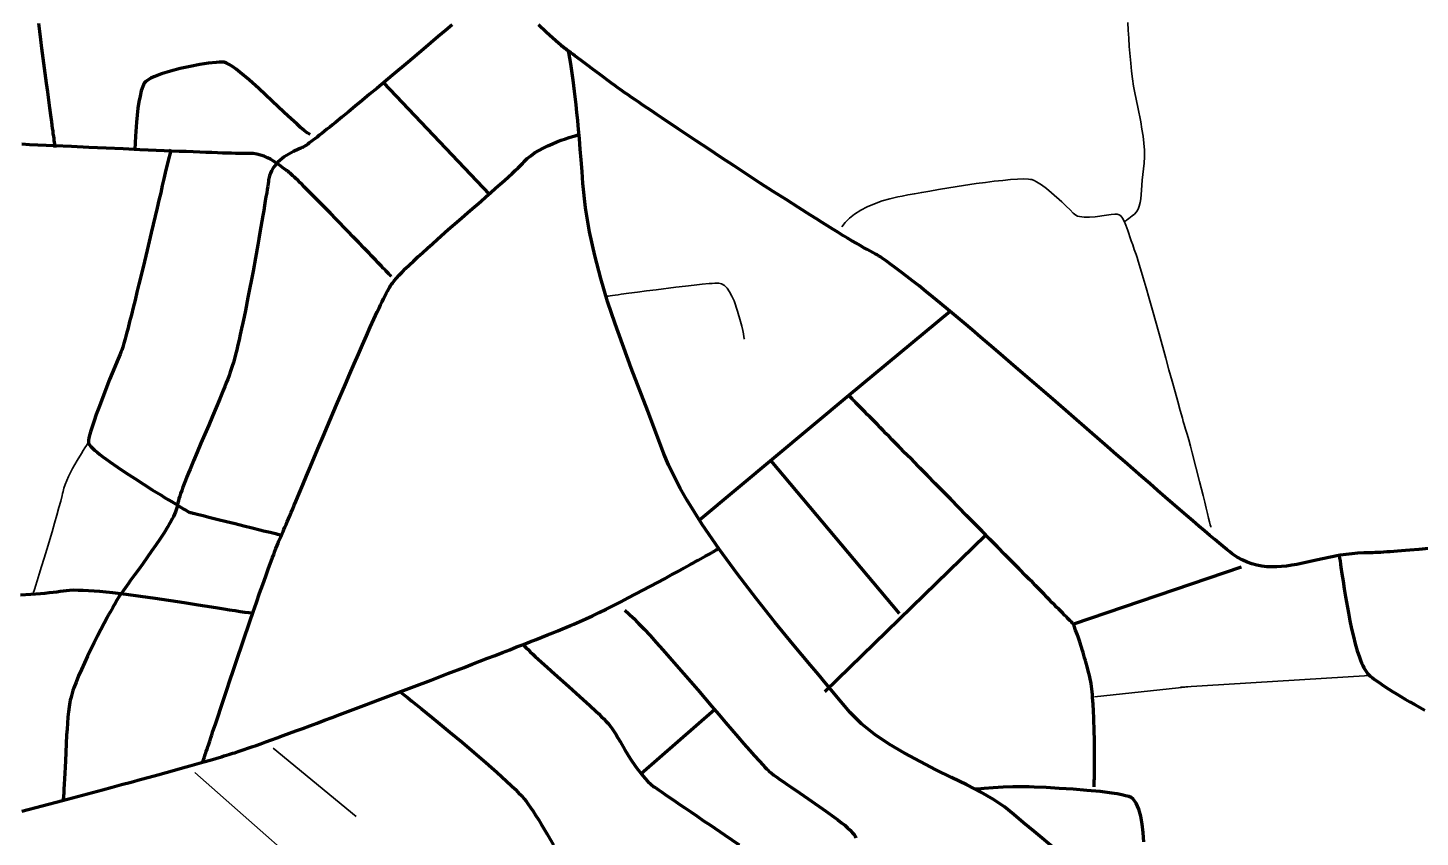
# Model space of a CAD drawing. Header units: inches. Extents: x 23 to 178, y 8 to 179.
# Drawn here: x 92.59 to 115.02, y 111.76 to 124.79 of the extents above; entities that cross this region are included whole.
import ezdxf

# ---------------------------------------------------------------- set-up
doc = ezdxf.new("R2010")
doc.units = ezdxf.units.IN
doc.header["$MEASUREMENT"] = 0
for name, color, linetype in [('Routes 2', 7, 'Continuous'), ('Routes 3', 7, 'Continuous'), ('Routes 4', 7, 'Continuous')]:
    doc.layers.add(name, color=color, linetype=linetype)

msp = doc.modelspace()

# ---------------------------------------------------------------- linework, layer by layer
at = {"layer": 'Routes 2', "color": 7, "lineweight": 106, "true_color": 0xffffff}
for points in [[(109.164, 111.549), (108.8, 111.852), (108.631, 111.994), (108.474, 112.127), (108.324, 112.25), (108.146, 112.369), (107.941, 112.487), (107.714, 112.604), (107.472, 112.724), (107.219, 112.847), (106.71, 113.112), (106.464, 113.258), (106.232, 113.415), (106.02, 113.585), (105.833, 113.771), (105.75, 113.87), (105.659, 113.98), (105.557, 114.103), (105.445, 114.236), (105.324, 114.38), (105.195, 114.533), (104.918, 114.864), (104.624, 115.223), (104.321, 115.603), (104.019, 115.996), (103.727, 116.396), (103.453, 116.797), (103.207, 117.191), (103.098, 117.383), (102.999, 117.571), (102.911, 117.754), (102.836, 117.931), (102.578, 118.618), (102.309, 119.314), (102.049, 120.025), (101.928, 120.388), (101.818, 120.755), (101.72, 121.128), (101.638, 121.507), (101.574, 121.893), (101.531, 122.286), (101.517, 122.481), (101.502, 122.666), (101.488, 122.84), (101.474, 123.003), (101.461, 123.156), (101.447, 123.298), (101.434, 123.43), (101.421, 123.553), (101.396, 123.77), (101.374, 123.951), (101.353, 124.099), (101.336, 124.215), (101.321, 124.302), (101.311, 124.362), (101.304, 124.396), (101.301, 124.408), (101.291, 124.416), (101.26, 124.442), (101.208, 124.485), (101.137, 124.546), (101.047, 124.626), (100.939, 124.723), (100.815, 124.839)], [(115.157, 116.408), (115.001, 116.394), (114.854, 116.382), (114.785, 116.376), (114.719, 116.37), (114.656, 116.365), (114.595, 116.361), (114.537, 116.357), (114.482, 116.353), (114.431, 116.349), (114.382, 116.346), (114.337, 116.344), (114.295, 116.342), (114.257, 116.34), (114.222, 116.338), (114.19, 116.338), (114.162, 116.337), (114.112, 116.337), (114.014, 116.333), (113.919, 116.325), (113.824, 116.314), (113.731, 116.3), (113.55, 116.266), (113.374, 116.227), (113.202, 116.188), (113.035, 116.153), (112.952, 116.138), (112.87, 116.126), (112.789, 116.117), (112.708, 116.112), (112.628, 116.112), (112.548, 116.116), (112.469, 116.125), (112.39, 116.141), (112.311, 116.162), (112.232, 116.191), (112.153, 116.228), (112.074, 116.272), (111.994, 116.325), (111.953, 116.356), (111.93, 116.375), (111.904, 116.395), (111.847, 116.44), (111.783, 116.493), (111.711, 116.553), (111.632, 116.619), (111.547, 116.691), (111.455, 116.77), (111.357, 116.853), (111.254, 116.942), (111.145, 117.036), (111.031, 117.134), (110.913, 117.237), (110.79, 117.343), (110.663, 117.454), (110.533, 117.567), (110.399, 117.684), (110.262, 117.803), (110.123, 117.924), (109.981, 118.048), (109.692, 118.3), (109.397, 118.556), (109.1, 118.814), (108.803, 119.071), (108.508, 119.325), (108.219, 119.573), (108.077, 119.694), (107.938, 119.812), (107.801, 119.928), (107.667, 120.041), (107.537, 120.15), (107.41, 120.256), (107.287, 120.358), (107.169, 120.455), (107.055, 120.548), (106.946, 120.636), (106.843, 120.718), (106.745, 120.795), (106.653, 120.866), (106.567, 120.931), (106.489, 120.989), (106.417, 121.04), (106.352, 121.084), (106.323, 121.104), (106.295, 121.121), (106.27, 121.136), (106.247, 121.15), (106.205, 121.171), (106.16, 121.195), (106.111, 121.222), (106.056, 121.252), (105.997, 121.286), (105.934, 121.323), (105.866, 121.363), (105.794, 121.406), (105.718, 121.451), (105.639, 121.5), (105.557, 121.55), (105.471, 121.604), (105.383, 121.659), (105.292, 121.716), (105.198, 121.775), (105.005, 121.898), (104.804, 122.026), (104.598, 122.158), (104.389, 122.294), (103.967, 122.569), (103.758, 122.707), (103.553, 122.842), (103.353, 122.975), (103.161, 123.103), (103.067, 123.165), (102.977, 123.226), (102.889, 123.285), (102.804, 123.342), (102.722, 123.397), (102.644, 123.45), (102.569, 123.501), (102.498, 123.549), (102.431, 123.595), (102.368, 123.637), (102.31, 123.677), (102.257, 123.714), (102.208, 123.748), (102.165, 123.778), (102.127, 123.805), (102.094, 123.828), (102.068, 123.848), (102.043, 123.866), (101.993, 123.903), (101.794, 124.05), (101.698, 124.121), (101.605, 124.19), (101.518, 124.255), (101.438, 124.315), (101.401, 124.342), (101.367, 124.368), (101.334, 124.392), (101.305, 124.415), (101.278, 124.435), (101.254, 124.453), (101.233, 124.468), (101.216, 124.481), (101.202, 124.492), (101.192, 124.499), (101.186, 124.504), (101.184, 124.506)], [(92.489, 112.181), (92.816, 112.266), (93.143, 112.352), (93.468, 112.439), (93.787, 112.524), (93.943, 112.566), (94.098, 112.608), (94.249, 112.649), (94.397, 112.689), (94.541, 112.728), (94.682, 112.767), (94.818, 112.804), (94.949, 112.841), (95.076, 112.876), (95.197, 112.91), (95.312, 112.942), (95.42, 112.973), (95.523, 113.003), (95.618, 113.03), (95.706, 113.056), (95.747, 113.068), (95.786, 113.08), (95.823, 113.091), (95.858, 113.102), (95.891, 113.112), (95.921, 113.121), (95.95, 113.13), (95.976, 113.139), (96.023, 113.154), (96.074, 113.172), (96.132, 113.192), (96.196, 113.214), (96.266, 113.239), (96.342, 113.266), (96.424, 113.296), (96.511, 113.327), (96.603, 113.361), (96.7, 113.396), (96.802, 113.433), (96.907, 113.472), (97.017, 113.513), (97.13, 113.555), (97.247, 113.598), (97.367, 113.643), (97.489, 113.689), (97.615, 113.736), (97.742, 113.783), (98.003, 113.881), (98.27, 113.982), (98.812, 114.188), (99.083, 114.291), (99.352, 114.394), (99.615, 114.495), (99.744, 114.544), (99.87, 114.593), (99.995, 114.641), (100.116, 114.688), (100.235, 114.734), (100.351, 114.779), (100.463, 114.823), (100.571, 114.865), (100.675, 114.906), (100.775, 114.945), (100.87, 114.983), (100.96, 115.019), (101.045, 115.053), (101.125, 115.085), (101.199, 115.115), (101.267, 115.143), (101.329, 115.168), (101.384, 115.192), (101.433, 115.212), (101.48, 115.233), (101.579, 115.278), (101.684, 115.326), (101.793, 115.378), (101.906, 115.433), (102.021, 115.491), (102.139, 115.551), (102.258, 115.612), (102.497, 115.737), (102.731, 115.862), (102.845, 115.923), (102.955, 115.983), (103.061, 116.041), (103.162, 116.096), (103.257, 116.149), (103.302, 116.174), (103.345, 116.198), (103.387, 116.221), (103.426, 116.243), (103.464, 116.264), (103.499, 116.284), (103.532, 116.303), (103.563, 116.32), (103.591, 116.336), (103.617, 116.35), (103.64, 116.363), (103.66, 116.375), (103.677, 116.385), (103.692, 116.393), (103.703, 116.4), (103.712, 116.404), (103.717, 116.407), (103.718, 116.408)]]:
    msp.add_lwpolyline(points, dxfattribs=at)
at = {"layer": 'Routes 3', "color": 7, "lineweight": 70, "true_color": 0xffffff}
for points in [[(92.756, 124.867), (92.772, 124.738), (92.79, 124.603), (92.808, 124.465), (92.882, 123.901), (92.901, 123.764), (92.918, 123.632), (92.936, 123.506), (92.952, 123.387), (92.967, 123.277), (92.98, 123.177), (92.987, 123.131), (92.992, 123.088), (92.998, 123.049), (93.003, 123.012), (93.007, 122.98), (93.011, 122.951), (93.015, 122.926), (93.017, 122.906), (93.02, 122.889), (93.021, 122.877), (93.022, 122.87), (93.023, 122.868)], [(99.426, 124.843), (99.315, 124.749), (99.2, 124.652), (99.082, 124.552), (98.961, 124.449), (98.714, 124.241), (98.463, 124.03), (98.216, 123.823), (98.094, 123.723), (97.976, 123.624), (97.861, 123.53), (97.751, 123.439), (97.645, 123.352), (97.544, 123.271), (97.496, 123.232), (97.45, 123.195), (97.406, 123.159), (97.363, 123.125), (97.322, 123.093), (97.283, 123.063), (97.247, 123.034), (97.212, 123.007), (97.18, 122.983), (97.15, 122.96), (97.122, 122.94), (97.097, 122.922), (97.075, 122.906), (97.055, 122.893), (97.038, 122.882), (97.024, 122.874), (97.013, 122.868), (97.003, 122.864), (96.985, 122.856), (96.947, 122.839), (96.869, 122.802), (96.792, 122.76), (96.718, 122.713), (96.683, 122.687), (96.649, 122.659), (96.617, 122.629), (96.587, 122.598), (96.56, 122.565), (96.535, 122.53), (96.514, 122.492), (96.495, 122.453), (96.481, 122.411), (96.47, 122.367), (96.466, 122.344), (96.463, 122.318), (96.458, 122.284), (96.451, 122.242), (96.443, 122.192), (96.435, 122.136), (96.424, 122.074), (96.413, 122.006), (96.401, 121.932), (96.388, 121.853), (96.374, 121.769), (96.359, 121.681), (96.343, 121.59), (96.326, 121.495), (96.309, 121.397), (96.291, 121.296), (96.254, 121.089), (96.215, 120.877), (96.133, 120.45), (96.092, 120.243), (96.071, 120.142), (96.051, 120.044), (96.03, 119.949), (96.01, 119.857), (95.99, 119.769), (95.971, 119.686), (95.952, 119.607), (95.933, 119.533), (95.915, 119.464), (95.898, 119.402), (95.881, 119.346), (95.865, 119.296), (95.847, 119.246), (95.828, 119.192), (95.807, 119.136), (95.784, 119.077), (95.76, 119.016), (95.735, 118.953), (95.681, 118.821), (95.623, 118.682), (95.563, 118.54), (95.501, 118.395), (95.375, 118.103), (95.314, 117.96), (95.255, 117.822), (95.2, 117.689), (95.174, 117.626), (95.149, 117.565), (95.126, 117.506), (95.104, 117.449), (95.084, 117.395), (95.066, 117.345), (95.049, 117.297), (95.035, 117.253), (95.022, 117.213), (95.012, 117.176), (95.004, 117.144), (94.999, 117.116), (94.995, 117.09), (94.988, 117.062), (94.978, 117.031), (94.965, 116.998), (94.95, 116.962), (94.932, 116.924), (94.912, 116.885), (94.889, 116.843), (94.865, 116.8), (94.838, 116.755), (94.781, 116.662), (94.718, 116.564), (94.651, 116.465), (94.581, 116.364), (94.439, 116.163), (94.369, 116.067), (94.301, 115.974), (94.238, 115.887), (94.208, 115.846), (94.18, 115.807), (94.153, 115.77), (94.128, 115.735), (94.105, 115.703), (94.085, 115.673), (94.066, 115.646), (94.05, 115.622), (94.023, 115.578), (94.008, 115.553), (93.992, 115.524), (93.974, 115.493), (93.954, 115.458), (93.933, 115.422), (93.912, 115.383), (93.889, 115.341), (93.865, 115.298), (93.815, 115.206), (93.763, 115.107), (93.71, 115.004), (93.656, 114.897), (93.549, 114.678), (93.497, 114.569), (93.449, 114.461), (93.404, 114.357), (93.364, 114.258), (93.329, 114.164), (93.314, 114.12), (93.3, 114.078), (93.288, 114.038), (93.278, 114), (93.27, 113.965), (93.264, 113.932), (93.252, 113.859), (93.242, 113.779), (93.233, 113.692), (93.225, 113.599), (93.218, 113.501), (93.211, 113.401), (93.191, 112.988), (93.187, 112.888), (93.182, 112.791), (93.178, 112.7), (93.174, 112.614), (93.169, 112.536), (93.167, 112.5), (93.165, 112.466), (93.162, 112.434), (93.159, 112.405), (93.157, 112.379), (93.154, 112.355)], [(97.134, 123.073), (97.09, 123.103), (97.039, 123.142), (96.982, 123.19), (96.919, 123.246), (96.78, 123.373), (96.627, 123.517), (96.307, 123.817), (96.153, 123.956), (96.01, 124.076), (95.946, 124.127), (95.886, 124.169), (95.833, 124.203), (95.786, 124.226), (95.748, 124.238), (95.713, 124.24), (95.671, 124.239), (95.62, 124.236), (95.498, 124.222), (95.356, 124.201), (95.201, 124.172), (95.042, 124.137), (94.886, 124.097), (94.742, 124.053), (94.619, 124.005), (94.567, 123.98), (94.523, 123.955), (94.488, 123.929), (94.463, 123.904), (94.437, 123.848), (94.415, 123.778), (94.395, 123.695), (94.377, 123.601), (94.361, 123.498), (94.335, 123.276), (94.319, 123.048), (94.313, 122.834)], [(98.315, 123.906), (100.018, 122.117)], [(95.407, 112.969), (95.407, 112.972), (95.41, 112.978), (95.413, 112.989), (95.418, 113.005), (95.425, 113.024), (95.432, 113.047), (95.441, 113.074), (95.451, 113.105), (95.462, 113.139), (95.475, 113.176), (95.488, 113.217), (95.503, 113.261), (95.518, 113.308), (95.535, 113.358), (95.552, 113.411), (95.57, 113.466), (95.609, 113.583), (95.651, 113.71), (95.696, 113.844), (95.743, 113.986), (95.792, 114.133), (95.843, 114.284), (95.895, 114.44), (95.948, 114.598), (96.056, 114.917), (96.165, 115.234), (96.218, 115.39), (96.271, 115.541), (96.322, 115.688), (96.372, 115.829), (96.419, 115.963), (96.465, 116.09), (96.508, 116.207), (96.528, 116.262), (96.548, 116.315), (96.567, 116.365), (96.585, 116.411), (96.602, 116.455), (96.618, 116.496), (96.633, 116.533), (96.648, 116.567), (96.661, 116.598), (96.673, 116.625), (96.685, 116.652), (96.699, 116.682), (96.714, 116.716), (96.73, 116.754), (96.748, 116.795), (96.767, 116.839), (96.787, 116.887), (96.809, 116.937), (96.832, 116.991), (96.855, 117.047), (96.88, 117.105), (96.906, 117.166), (96.96, 117.296), (97.018, 117.433), (97.079, 117.578), (97.143, 117.73), (97.208, 117.887), (97.276, 118.049), (97.346, 118.214), (97.416, 118.381), (97.559, 118.72), (97.703, 119.056), (97.773, 119.221), (97.843, 119.382), (97.912, 119.539), (97.978, 119.691), (98.042, 119.836), (98.104, 119.973), (98.163, 120.102), (98.191, 120.163), (98.218, 120.222), (98.245, 120.278), (98.27, 120.331), (98.294, 120.381), (98.318, 120.428), (98.34, 120.472), (98.361, 120.513), (98.381, 120.551), (98.399, 120.585), (98.417, 120.615), (98.432, 120.642), (98.447, 120.665), (98.46, 120.683), (98.489, 120.72), (98.525, 120.761), (98.568, 120.808), (98.618, 120.859), (98.674, 120.915), (98.735, 120.974), (98.801, 121.037), (98.872, 121.103), (98.946, 121.172), (99.024, 121.243), (99.106, 121.316), (99.189, 121.39), (99.361, 121.543), (99.537, 121.697), (99.713, 121.85), (99.884, 121.999), (99.966, 122.072), (100.046, 122.142), (100.123, 122.209), (100.196, 122.274), (100.265, 122.335), (100.329, 122.392), (100.388, 122.446), (100.441, 122.495), (100.488, 122.539), (100.528, 122.579), (100.561, 122.612), (100.586, 122.64), (100.633, 122.688), (100.689, 122.734), (100.751, 122.778), (100.819, 122.819), (100.891, 122.857), (100.964, 122.893), (101.039, 122.925), (101.112, 122.955), (101.182, 122.982), (101.249, 123.005), (101.309, 123.025), (101.362, 123.042), (101.385, 123.049), (101.406, 123.055), (101.424, 123.061), (101.44, 123.065), (101.452, 123.068), (101.461, 123.071), (101.466, 123.072), (101.468, 123.073)], [(98.437, 120.795), (98.436, 120.797), (98.431, 120.802), (98.423, 120.811), (98.411, 120.823), (98.397, 120.837), (98.38, 120.855), (98.361, 120.876), (98.338, 120.899), (98.314, 120.925), (98.287, 120.953), (98.258, 120.983), (98.227, 121.016), (98.194, 121.05), (98.159, 121.086), (98.122, 121.124), (98.084, 121.164), (98.004, 121.247), (97.92, 121.335), (97.831, 121.427), (97.74, 121.521), (97.555, 121.712), (97.462, 121.807), (97.371, 121.901), (97.282, 121.991), (97.197, 122.077), (97.116, 122.158), (97.077, 122.197), (97.04, 122.233), (97.005, 122.268), (96.971, 122.301), (96.94, 122.332), (96.91, 122.361), (96.882, 122.387), (96.857, 122.41), (96.834, 122.432), (96.814, 122.45), (96.796, 122.465), (96.781, 122.478), (96.769, 122.487), (96.759, 122.494), (96.718, 122.523), (96.634, 122.585), (96.544, 122.647), (96.496, 122.676), (96.446, 122.702), (96.393, 122.725), (96.337, 122.745), (96.278, 122.76), (96.216, 122.769), (96.15, 122.772), (96.115, 122.771), (96.096, 122.77), (96.083, 122.77), (96.068, 122.77), (96.051, 122.77), (96.031, 122.77), (96.009, 122.77), (95.985, 122.77), (95.932, 122.771), (95.87, 122.773), (95.801, 122.775), (95.725, 122.777), (95.642, 122.78), (95.552, 122.783), (95.457, 122.786), (95.356, 122.79), (95.25, 122.794), (95.139, 122.799), (95.023, 122.803), (94.904, 122.808), (94.781, 122.814), (94.654, 122.819), (94.525, 122.825), (94.393, 122.83), (94.123, 122.842), (93.847, 122.855), (93.568, 122.867), (93.29, 122.88), (93.015, 122.893), (92.747, 122.905), (92.616, 122.911), (92.488, 122.917)], [(94.892, 122.834), (94.888, 122.819), (94.884, 122.801), (94.872, 122.755), (94.858, 122.697), (94.842, 122.628), (94.823, 122.547), (94.802, 122.457), (94.778, 122.359), (94.753, 122.252), (94.727, 122.138), (94.698, 122.018), (94.669, 121.892), (94.638, 121.762), (94.575, 121.492), (94.509, 121.215), (94.443, 120.937), (94.377, 120.666), (94.345, 120.535), (94.314, 120.408), (94.284, 120.287), (94.255, 120.171), (94.227, 120.063), (94.201, 119.962), (94.176, 119.87), (94.154, 119.787), (94.133, 119.714), (94.115, 119.653), (94.099, 119.604), (94.086, 119.569), (94.073, 119.538), (94.059, 119.503), (94.026, 119.424), (93.989, 119.334), (93.948, 119.234), (93.905, 119.128), (93.861, 119.017), (93.772, 118.789), (93.729, 118.676), (93.689, 118.568), (93.653, 118.465), (93.621, 118.37), (93.596, 118.286), (93.585, 118.248), (93.577, 118.213), (93.57, 118.183), (93.566, 118.156), (93.563, 118.133), (93.564, 118.115), (93.569, 118.097), (93.582, 118.076), (93.602, 118.051), (93.63, 118.023), (93.663, 117.992), (93.702, 117.959), (93.747, 117.923), (93.796, 117.885), (93.85, 117.845), (93.908, 117.803), (94.033, 117.716), (94.168, 117.626), (94.309, 117.534), (94.592, 117.355), (94.727, 117.271), (94.791, 117.232), (94.852, 117.194), (94.91, 117.159), (94.964, 117.126), (95.014, 117.096), (95.059, 117.069), (95.098, 117.045), (95.132, 117.025), (95.159, 117.008), (95.18, 116.996), (95.184, 116.994), (95.196, 116.991), (95.216, 116.986), (95.244, 116.98), (95.277, 116.971), (95.317, 116.961), (95.363, 116.95), (95.413, 116.938), (95.467, 116.924), (95.526, 116.91), (95.652, 116.878), (95.787, 116.845), (95.926, 116.81), (96.065, 116.776), (96.2, 116.742), (96.326, 116.711), (96.385, 116.696), (96.439, 116.683), (96.49, 116.67), (96.535, 116.659), (96.575, 116.649), (96.608, 116.641), (96.636, 116.634), (96.656, 116.629), (96.668, 116.626), (96.673, 116.625)], [(107.446, 120.226), (105.817, 118.87), (103.409, 116.865)], [(109.768, 112.574), (109.768, 112.576), (109.768, 112.583), (109.768, 112.593), (109.769, 112.608), (109.769, 112.626), (109.77, 112.648), (109.77, 112.673), (109.771, 112.702), (109.771, 112.734), (109.772, 112.768), (109.772, 112.805), (109.773, 112.845), (109.773, 112.887), (109.773, 112.931), (109.774, 112.978), (109.774, 113.026), (109.774, 113.127), (109.773, 113.233), (109.772, 113.343), (109.77, 113.455), (109.763, 113.681), (109.758, 113.792), (109.752, 113.9), (109.744, 114.003), (109.74, 114.052), (109.735, 114.1), (109.73, 114.146), (109.724, 114.189), (109.718, 114.231), (109.712, 114.27), (109.705, 114.307), (109.698, 114.341), (109.682, 114.401), (109.667, 114.458), (109.653, 114.511), (109.64, 114.56), (109.627, 114.607), (109.615, 114.651), (109.603, 114.692), (109.592, 114.732), (109.581, 114.769), (109.559, 114.839), (109.538, 114.905), (109.517, 114.968), (109.494, 115.031), (109.47, 115.096), (109.444, 115.165), (109.438, 115.183), (109.436, 115.188), (109.435, 115.19), (109.435, 115.19), (109.433, 115.192), (109.427, 115.198), (109.419, 115.206), (109.408, 115.217), (109.395, 115.231), (109.378, 115.247), (109.36, 115.266), (109.338, 115.288), (109.315, 115.312), (109.289, 115.338), (109.261, 115.367), (109.23, 115.398), (109.198, 115.431), (109.163, 115.466), (109.127, 115.503), (109.088, 115.542), (109.048, 115.583), (109.006, 115.626), (108.962, 115.671), (108.917, 115.717), (108.87, 115.765), (108.821, 115.814), (108.772, 115.865), (108.72, 115.917), (108.668, 115.97), (108.559, 116.08), (108.446, 116.195), (108.33, 116.314), (108.21, 116.435), (108.088, 116.56), (107.963, 116.686), (107.711, 116.943), (107.457, 117.202), (107.33, 117.33), (107.205, 117.457), (107.082, 117.583), (106.962, 117.705), (106.844, 117.825), (106.73, 117.941), (106.62, 118.053), (106.566, 118.107), (106.514, 118.16), (106.464, 118.212), (106.414, 118.262), (106.366, 118.311), (106.32, 118.358), (106.275, 118.404), (106.232, 118.448), (106.19, 118.49), (106.151, 118.53), (106.113, 118.569), (106.077, 118.605), (106.043, 118.64), (106.011, 118.672), (105.982, 118.702), (105.954, 118.73), (105.929, 118.756), (105.906, 118.779), (105.886, 118.8), (105.868, 118.818), (105.853, 118.833), (105.84, 118.846), (105.83, 118.856), (105.823, 118.864), (105.818, 118.868), (105.817, 118.87)], [(104.556, 117.82), (106.626, 115.363)], [(108.024, 116.625), (105.427, 114.102)], [(113.716, 116.297), (113.723, 116.254), (113.73, 116.208), (113.737, 116.159), (113.745, 116.108), (113.761, 115.999), (113.778, 115.882), (113.797, 115.76), (113.818, 115.633), (113.864, 115.373), (113.889, 115.243), (113.916, 115.115), (113.945, 114.991), (113.975, 114.873), (114.007, 114.762), (114.041, 114.66), (114.059, 114.613), (114.077, 114.568), (114.096, 114.527), (114.115, 114.489), (114.134, 114.454), (114.154, 114.423), (114.175, 114.396), (114.196, 114.373), (114.218, 114.353), (114.245, 114.332), (114.278, 114.307), (114.315, 114.28), (114.358, 114.25), (114.406, 114.217), (114.459, 114.182), (114.515, 114.146), (114.576, 114.107), (114.641, 114.067), (114.709, 114.026), (114.781, 113.983), (114.856, 113.94), (114.934, 113.896), (115.098, 113.807)], [(112.138, 116.111), (109.435, 115.19)], [(96.209, 115.363), (96.149, 115.371), (96.081, 115.38), (96.006, 115.391), (95.925, 115.403), (95.838, 115.416), (95.746, 115.43), (95.648, 115.446), (95.546, 115.462), (95.44, 115.479), (95.331, 115.496), (95.105, 115.532), (94.636, 115.603), (94.402, 115.636), (94.173, 115.667), (93.954, 115.693), (93.849, 115.704), (93.749, 115.714), (93.653, 115.722), (93.562, 115.729), (93.477, 115.733), (93.398, 115.735), (93.325, 115.736), (93.26, 115.734), (93.203, 115.729), (93.154, 115.722), (93.106, 115.714), (93.052, 115.706), (92.993, 115.699), (92.93, 115.693), (92.861, 115.687), (92.789, 115.681), (92.635, 115.669), (92.47, 115.658)], [(102.204, 115.417), (102.27, 115.358), (102.345, 115.286), (102.428, 115.202), (102.517, 115.109), (102.612, 115.006), (102.713, 114.896), (102.818, 114.778), (102.926, 114.656), (103.151, 114.398), (103.38, 114.131), (103.608, 113.865), (103.719, 113.735), (103.827, 113.609), (103.931, 113.487), (104.031, 113.372), (104.125, 113.263), (104.214, 113.162), (104.295, 113.07), (104.369, 112.989), (104.433, 112.92), (104.462, 112.89), (104.489, 112.863), (104.513, 112.84), (104.534, 112.82), (104.57, 112.791), (104.609, 112.761), (104.654, 112.728), (104.705, 112.692), (104.761, 112.653), (104.821, 112.611), (104.884, 112.568), (105.02, 112.476), (105.162, 112.379), (105.446, 112.182), (105.578, 112.085), (105.639, 112.039), (105.697, 111.994), (105.749, 111.952), (105.796, 111.911), (105.837, 111.873), (105.871, 111.838), (105.899, 111.806), (105.918, 111.777), (105.929, 111.752)], [(100.567, 114.864), (100.589, 114.839), (100.615, 114.812), (100.646, 114.781), (100.682, 114.747), (100.721, 114.71), (100.763, 114.67), (100.857, 114.584), (100.96, 114.491), (101.071, 114.392), (101.303, 114.185), (101.42, 114.081), (101.533, 113.979), (101.641, 113.88), (101.739, 113.788), (101.785, 113.745), (101.827, 113.704), (101.866, 113.665), (101.901, 113.629), (101.932, 113.595), (101.959, 113.565), (101.981, 113.539), (101.997, 113.516), (102.027, 113.47), (102.059, 113.418), (102.093, 113.361), (102.13, 113.3), (102.208, 113.168), (102.294, 113.03), (102.384, 112.895), (102.479, 112.768), (102.527, 112.711), (102.576, 112.659), (102.625, 112.613), (102.675, 112.574), (102.705, 112.553), (102.746, 112.525), (102.796, 112.49), (102.856, 112.449), (102.925, 112.402), (103.001, 112.35), (103.084, 112.293), (103.174, 112.232), (103.27, 112.167), (103.371, 112.098), (103.476, 112.026), (103.585, 111.952), (103.812, 111.798), (104.046, 111.639)], [(98.586, 114.102), (98.641, 114.058), (98.704, 114.009), (98.773, 113.953), (98.848, 113.893), (98.929, 113.828), (99.014, 113.759), (99.103, 113.686), (99.195, 113.611), (99.387, 113.453), (99.583, 113.289), (99.778, 113.124), (99.966, 112.961), (100.056, 112.882), (100.142, 112.806), (100.224, 112.732), (100.301, 112.662), (100.372, 112.595), (100.437, 112.533), (100.494, 112.476), (100.544, 112.425), (100.585, 112.379), (100.618, 112.339), (100.651, 112.294), (100.688, 112.241), (100.727, 112.182), (100.769, 112.117), (100.813, 112.046), (100.859, 111.971), (100.956, 111.807), (101.059, 111.631)], [(103.653, 113.813), (102.469, 112.782)], [(110.569, 111.685), (110.56, 111.831), (110.544, 111.971), (110.521, 112.101), (110.489, 112.214), (110.447, 112.308), (110.394, 112.375), (110.362, 112.398), (110.325, 112.414), (110.274, 112.429), (110.212, 112.444), (110.138, 112.457), (110.054, 112.47), (109.864, 112.494), (109.652, 112.514), (109.429, 112.532), (109.206, 112.546), (108.994, 112.558), (108.804, 112.566), (108.72, 112.569), (108.647, 112.571), (108.584, 112.573), (108.533, 112.574), (108.46, 112.574), (108.302, 112.567), (108.141, 112.557), (107.998, 112.545), (107.94, 112.54), (107.895, 112.535), (107.866, 112.533), (107.856, 112.532)]]:
    msp.add_lwpolyline(points, dxfattribs=at)
at = {"layer": 'Routes 4', "color": 7, "lineweight": 35, "true_color": 0xffffff}
for points in [[(110.257, 121.671), (110.258, 121.672), (110.263, 121.676), (110.269, 121.68), (110.277, 121.687), (110.289, 121.696), (110.305, 121.708), (110.326, 121.723), (110.352, 121.743), (110.383, 121.766), (110.42, 121.795), (110.451, 121.831), (110.476, 121.873), (110.494, 121.922), (110.508, 121.978), (110.518, 122.04), (110.525, 122.107), (110.531, 122.18), (110.537, 122.258), (110.544, 122.341), (110.552, 122.429), (110.564, 122.52), (110.576, 122.616), (110.58, 122.718), (110.578, 122.824), (110.569, 122.935), (110.556, 123.048), (110.538, 123.163), (110.518, 123.28), (110.472, 123.514), (110.425, 123.744), (110.404, 123.854), (110.386, 123.969), (110.37, 124.093), (110.357, 124.223), (110.334, 124.491), (110.325, 124.625), (110.317, 124.754), (110.31, 124.877)], [(111.649, 116.751), (111.647, 116.761), (111.64, 116.79), (111.628, 116.837), (111.613, 116.899), (111.595, 116.974), (111.573, 117.061), (111.55, 117.157), (111.524, 117.262), (111.467, 117.487), (111.407, 117.721), (111.347, 117.95), (111.318, 118.057), (111.291, 118.157), (111.265, 118.249), (111.242, 118.329), (111.218, 118.408), (111.204, 118.455), (111.189, 118.509), (111.154, 118.632), (111.115, 118.774), (111.071, 118.933), (111.023, 119.104), (110.973, 119.286), (110.921, 119.476), (110.814, 119.865), (110.707, 120.249), (110.655, 120.433), (110.606, 120.606), (110.559, 120.766), (110.516, 120.911), (110.477, 121.037), (110.459, 121.093), (110.443, 121.142), (110.415, 121.225), (110.389, 121.297), (110.366, 121.364), (110.345, 121.425), (110.326, 121.48), (110.309, 121.53), (110.278, 121.615), (110.251, 121.681), (110.226, 121.729), (110.2, 121.763), (110.172, 121.784), (110.141, 121.793), (110.1, 121.792), (110.041, 121.785), (109.965, 121.774), (109.787, 121.751), (109.695, 121.744), (109.609, 121.744), (109.533, 121.753), (109.501, 121.762), (109.473, 121.775), (109.431, 121.811), (109.38, 121.861), (109.317, 121.923), (109.245, 121.992), (109.083, 122.137), (108.999, 122.205), (108.917, 122.266), (108.84, 122.315), (108.804, 122.334), (108.766, 122.349), (108.74, 122.353), (108.708, 122.357), (108.629, 122.359), (108.532, 122.356), (108.42, 122.349), (108.294, 122.337), (108.158, 122.322), (108.015, 122.304), (107.865, 122.284), (107.559, 122.238), (107.261, 122.189), (107.121, 122.165), (106.99, 122.142), (106.871, 122.121), (106.766, 122.102), (106.677, 122.085), (106.607, 122.072), (106.478, 122.042), (106.351, 122.005), (106.229, 121.961), (106.113, 121.911), (106.006, 121.855), (105.909, 121.794), (105.825, 121.728), (105.756, 121.659), (105.704, 121.586)], [(104.133, 119.78), (104.131, 119.79), (104.126, 119.819), (104.117, 119.864), (104.105, 119.921), (104.09, 119.99), (104.071, 120.066), (104.024, 120.232), (103.965, 120.398), (103.931, 120.474), (103.894, 120.542), (103.854, 120.6), (103.812, 120.645), (103.766, 120.673), (103.718, 120.683), (103.69, 120.683), (103.655, 120.681), (103.613, 120.678), (103.565, 120.674), (103.453, 120.664), (103.324, 120.65), (103.181, 120.634), (103.028, 120.616), (102.712, 120.576), (102.556, 120.556), (102.408, 120.537), (102.271, 120.519), (102.149, 120.503), (102.096, 120.495), (102.048, 120.489), (102.005, 120.483), (101.97, 120.478), (101.941, 120.474), (101.92, 120.472), (101.907, 120.47), (101.902, 120.469)], [(93.564, 118.115), (93.56, 118.109), (93.548, 118.093), (93.53, 118.066), (93.507, 118.031), (93.48, 117.989), (93.449, 117.94), (93.379, 117.826), (93.308, 117.699), (93.241, 117.567), (93.187, 117.44), (93.167, 117.38), (93.154, 117.325), (93.147, 117.295), (93.139, 117.26), (93.117, 117.173), (93.088, 117.068), (93.054, 116.948), (93.017, 116.816), (92.976, 116.678), (92.891, 116.393), (92.848, 116.253), (92.808, 116.12), (92.771, 115.998), (92.737, 115.89), (92.71, 115.8), (92.698, 115.763), (92.688, 115.731), (92.68, 115.706), (92.674, 115.687), (92.671, 115.676), (92.67, 115.672)], [(111.16, 114.174), (114.208, 114.362)], [(109.774, 114.023), (111.275, 114.181)], [(97.877, 112.092), (96.538, 113.195)], [(97.796, 110.58), (95.28, 112.8)]]:
    msp.add_lwpolyline(points, dxfattribs=at)

doc.saveas('drawing.dxf')
